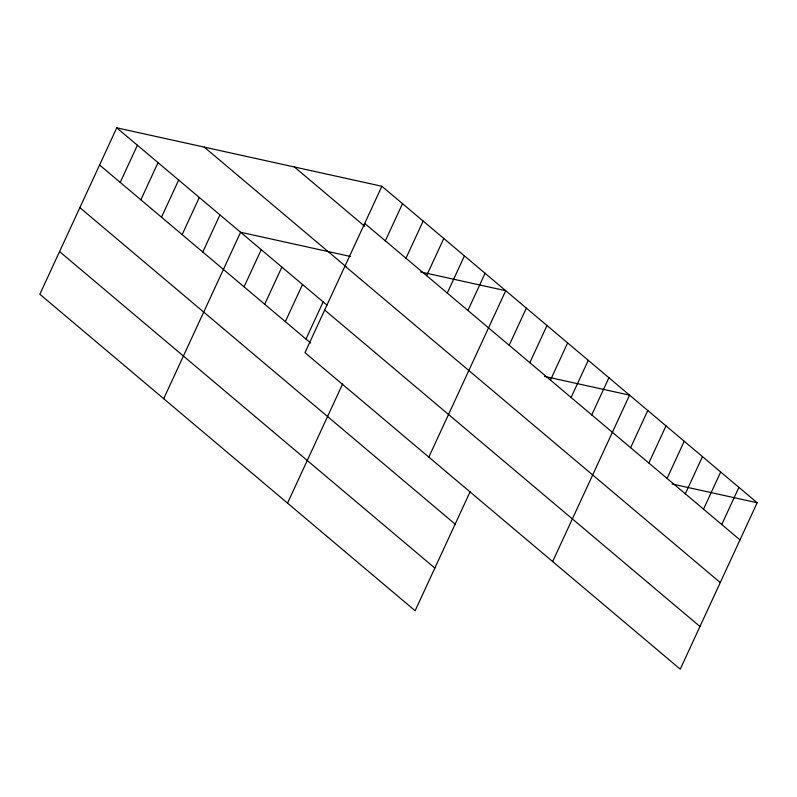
<?xml version="1.0" encoding="UTF-8"?>
<svg xmlns="http://www.w3.org/2000/svg" width="797" height="797" viewBox="0 0 797 797"><rect width="100%" height="100%" fill="white"/><g stroke="black" fill="none" stroke-linecap="round" stroke-linejoin="round"><path stroke-width="1.2" d="M381.873 186.259L304.972 352.682L680.249 669.171L757.15 502.748L381.873 186.259L116.751 127.829L39.85 294.252L415.127 610.741L470.19 491.58M120.217 182.393L137.393 145.233M140.86 199.798L158.035 162.638M161.502 217.202L178.667 180.042M182.144 234.617L199.31 197.457M202.787 252.021L219.952 214.861M163.694 398.699L240.594 232.266L350.62 256.514M244.061 286.83L261.237 249.67M264.704 304.245L281.869 267.085M285.346 321.649L302.511 284.489M305.988 339.054L323.154 301.894M385.34 240.824L402.515 203.663M287.538 503.136L342.6 383.975M405.982 258.228L423.147 221.068M426.624 275.642L443.79 238.482M447.266 293.047L464.432 255.887M467.899 310.451L485.074 273.291M428.816 457.129L505.716 290.696L420.657 271.956M509.183 345.27L526.349 308.11M529.826 362.675L546.991 325.515M550.468 380.079L567.633 342.919M571.1 397.484L588.276 360.324M591.743 414.888L608.918 377.728M552.65 561.566L629.56 395.143L544.5 376.393M630.616 447.675L647.782 410.515M648.838 463.047L666.013 425.887M667.069 478.419L684.234 441.259M685.3 493.791L702.466 456.631M703.522 509.163L720.697 472.003M721.753 524.536L738.919 487.375M672.09 483.998L757.15 502.748M364.697 223.419L739.985 539.908M294.382 166.971L364.747 226.318M204.241 147.106L345.908 266.587M344.991 266.078L720.269 582.567M116.751 127.829L326.909 305.062M324.678 310.033L699.955 626.512M99.585 164.989L310.671 343.009M79.869 207.648L455.147 524.127M59.566 251.593L434.843 568.082"/></g></svg>
